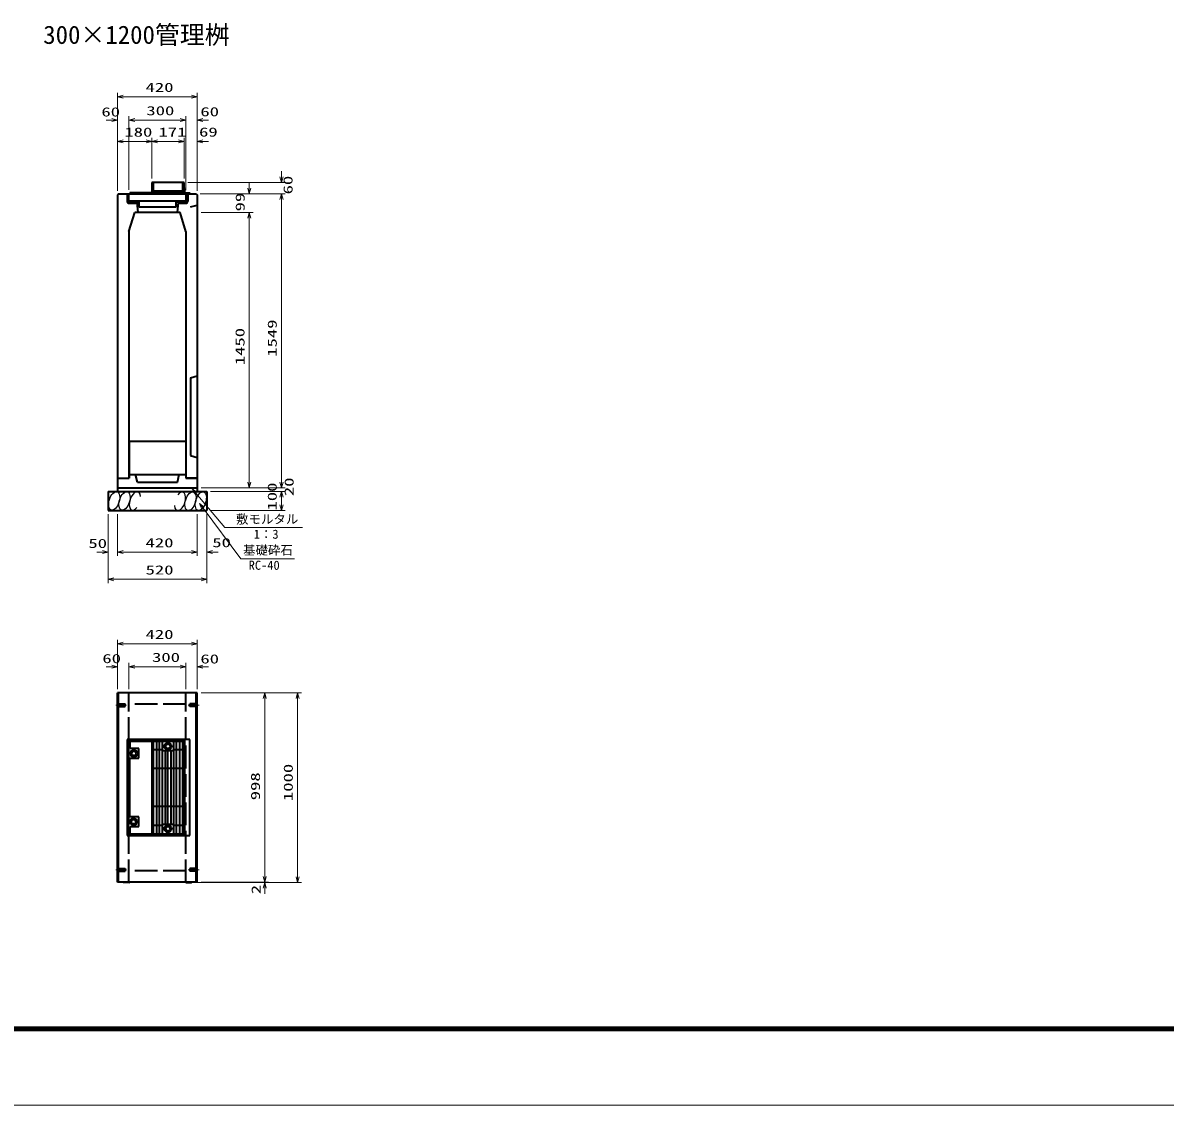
# Model space of a CAD drawing. Units: millimetres on the paper. Extents: x 0 to 842, y 1 to 595.
# Drawn here: x 257.5 to 558.6, y 0.5 to 285.7 of the extents above; entities that cross this region are included whole.
import ezdxf
from ezdxf.enums import TextEntityAlignment as Align

# ---------------------------------------------------------------- set-up
doc = ezdxf.new("R2010")
doc.units = ezdxf.units.MM
doc.linetypes.add('CHAIN', pattern=[18.5, 12, -1.5, 3.5, -1.5])
doc.linetypes.add('DASHED', pattern=[7.5, 6, -1.5])
doc.layers.add('D-TTL-LINE（区切線）', color=1, linetype='Continuous', lineweight=35)
doc.layers.add('D-TTL（外枠）', color=2, linetype='Continuous', lineweight=140)
doc.styles.add('ＭＳ ゴシック', font='')
doc.styles.get('ＭＳ ゴシック').set_extended_font_data('MS Gothic')

# ---------------------------------------------------------------- blocks, each defined once
blk = doc.blocks.new('_Open30@@SfigorgFlag@@4')
at = {"color": 7, "linetype": 'Continuous', "lineweight": 13}
for p, q in [((-1, 0.2679), (0, 0)), ((0, 0), (-1, -0.2679)), ((0, 0), (-1, 0))]:
    blk.add_line(p, q, dxfattribs=at)

msp = doc.modelspace()

# ---------------------------------------------------------------- linework, layer by layer
at = {"layer": 'D-TTL-LINE（区切線）', "color": 7, "lineweight": 13}
for p, q in [((282.495, 259.579), (282.495, 267.27)), ((283.995, 266.27), (301.995, 266.27)), ((303.495, 259.579), (303.495, 267.27)), ((280.995, 260.123), (279.495, 260.123)), ((282.495, 249.116), (282.495, 261.123)), ((285.495, 249.361), (285.495, 261.123)), ((285.495, 241.695), (285.495, 261.123)), ((286.995, 260.123), (288.495, 260.123)), ((286.995, 260.123), (298.995, 260.123)), ((298.995, 260.123), (297.495, 260.123)), ((300.495, 241.67), (300.495, 261.123)), ((300.495, 249.361), (300.495, 261.123)), ((303.495, 249.116), (303.495, 261.123)), ((304.995, 260.123), (306.495, 260.123)), ((282.495, 241.424), (282.495, 255.47)), ((283.995, 254.47), (289.995, 254.47)), ((291.495, 244.67), (291.495, 255.47)), ((291.495, 244.67), (291.495, 255.47)), ((292.995, 254.47), (298.545, 254.47)), ((298.545, 254.47), (297.045, 254.47)), ((300.045, 244.67), (300.045, 255.47)), ((300.045, 244.67), (300.045, 255.47)), ((303.495, 241.425), (303.495, 255.47)), ((304.995, 254.47), (306.495, 254.47)), ((325.698, 245.17), (325.698, 246.67)), ((301.045, 243.67), (326.698, 243.67)), ((317.2, 242.17), (317.2, 243.67)), ((304.245, 240.67), (318.2, 240.67)), ((305.245, 240.67), (326.698, 240.67)), ((305.245, 240.67), (326.698, 240.67)), ((325.698, 164.72), (325.698, 239.17)), ((325.698, 239.17), (325.698, 237.67)), ((304.495, 235.72), (318.2, 235.72)), ((304.495, 235.72), (318.2, 235.72)), ((317.2, 164.72), (317.2, 234.22)), ((317.2, 234.22), (317.2, 232.72)), ((325.698, 164.72), (325.698, 166.22)), ((304.495, 163.22), (326.698, 163.22)), ((304.495, 163.22), (318.2, 163.22)), ((304.495, 163.22), (326.698, 163.22)), ((310.78, 152.706), (303.131, 161.745)), ((306.995, 162.22), (326.698, 162.22)), ((306.995, 162.22), (326.698, 162.22)), ((325.698, 158.72), (325.698, 160.72)), ((325.698, 160.72), (325.698, 159.22)), ((315.013, 144.523), (305.009, 157.849)), ((306.995, 157.22), (326.698, 157.22)), ((279.995, 156.22), (279.995, 145.253)), ((279.995, 155.22), (279.995, 138.096)), ((282.495, 156.22), (282.495, 145.253)), ((282.495, 156.22), (282.495, 145.253)), ((303.495, 156.22), (303.495, 145.253)), ((303.495, 155.22), (303.495, 145.253)), ((305.995, 156.22), (305.995, 145.253)), ((305.995, 155.22), (305.995, 138.096)), ((331.222, 152.706), (310.78, 152.706)), ((278.495, 146.253), (276.995, 146.253)), ((283.995, 146.253), (301.995, 146.253)), ((283.995, 146.253), (285.495, 146.253)), ((301.995, 146.253), (300.495, 146.253)), ((307.495, 146.253), (308.995, 146.253)), ((329.117, 144.523), (315.013, 144.523)), ((281.495, 139.096), (304.495, 139.096)), ((282.495, 117.057), (282.495, 123.107)), ((283.995, 122.107), (301.995, 122.107)), ((303.495, 117.087), (303.495, 123.107)), ((280.995, 116.057), (279.495, 116.057)), ((282.495, 110.16), (282.495, 117.057)), ((285.495, 110.16), (285.495, 117.057)), ((285.495, 110.212), (285.495, 117.057)), ((286.995, 116.057), (298.995, 116.057)), ((286.995, 116.057), (288.495, 116.057)), ((298.995, 116.057), (297.495, 116.057)), ((300.495, 110.16), (300.495, 117.057)), ((300.495, 110.16), (300.495, 117.057)), ((303.495, 110.13), (303.495, 117.057)), ((304.995, 116.057), (306.495, 116.057)), ((304.495, 109.19), (322.284, 109.19)), ((322.284, 109.19), (330.924, 109.19)), ((321.284, 60.79), (321.284, 107.69)), ((329.924, 60.69), (329.924, 107.69)), ((321.284, 60.79), (321.284, 62.29)), ((303.245, 59.19), (322.284, 59.19)), ((304.495, 59.29), (322.284, 59.29)), ((304.495, 59.29), (322.284, 59.29)), ((319.847, 59.19), (330.924, 59.19)), ((321.284, 57.69), (321.284, 56.19))]:
    msp.add_line(p, q, dxfattribs=at)
at = {"layer": 'D-TTL-LINE（区切線）'}
for p, q in [((291.495, 240.92), (285.72, 240.92)), ((285.72, 240.92), (285.72, 240.695)), ((300.045, 243.67), (291.495, 243.67)), ((291.495, 243.67), (291.495, 240.695)), ((291.795, 243.67), (291.795, 240.695)), ((291.795, 240.995), (299.745, 240.995)), ((299.645, 243.645), (291.895, 243.645)), ((291.895, 243.645), (291.895, 241.445)), ((291.895, 241.445), (299.645, 241.445)), ((292.045, 240.995), (292.045, 241.445)), ((299.495, 240.995), (299.495, 241.445)), ((299.645, 241.445), (299.645, 243.645)), ((299.745, 243.67), (299.745, 240.695)), ((300.045, 240.695), (300.045, 243.67)), ((300.095, 242.195), (300.045, 242.195)), ((300.195, 241.045), (300.195, 242.095)), ((282.745, 240.67), (282.495, 240.425)), ((282.495, 240.424), (282.495, 162.22)), ((282.745, 240.67), (303.245, 240.67)), ((284.995, 240.67), (284.995, 238.72)), ((285.295, 238.77), (285.295, 240.67)), ((285.495, 240.695), (301.545, 240.695)), ((285.495, 238.695), (285.495, 240.695)), ((300.495, 238.695), (285.495, 238.695)), ((285.545, 238.17), (287.495, 238.17)), ((287.92, 238.47), (285.595, 238.47)), ((287.495, 238.17), (287.495, 238.47)), ((287.545, 238.47), (287.795, 235.72)), ((287.92, 238.47), (287.92, 238.695)), ((288.17, 237.195), (288.17, 238.695)), ((297.82, 238.695), (297.82, 237.195)), ((298.07, 238.47), (298.07, 238.695)), ((300.398, 238.47), (298.07, 238.47)), ((298.445, 238.47), (298.195, 235.72)), ((298.495, 238.47), (298.495, 238.17)), ((298.495, 238.17), (300.445, 238.17)), ((300.27, 238.695), (300.27, 238.47)), ((301.445, 240.845), (300.395, 240.845)), ((300.495, 240.695), (300.495, 238.695)), ((300.695, 238.77), (300.695, 240.67)), ((300.995, 240.67), (300.995, 238.72)), ((301.545, 240.695), (301.545, 240.745)), ((303.245, 240.67), (303.495, 240.425)), ((303.495, 240.425), (303.495, 162.22)), ((285.495, 230.72), (286.995, 235.72)), ((298.995, 235.72), (286.995, 235.72)), ((297.82, 237.195), (288.17, 237.195)), ((300.495, 230.72), (298.995, 235.72)), ((301.745, 237.22), (303.495, 237.72)), ((285.495, 230.72), (285.495, 165.72)), ((300.495, 230.72), (300.495, 165.72)), ((301.745, 192.22), (303.495, 192.72)), ((301.745, 192.22), (301.745, 171.72)), ((285.545, 175.47), (285.545, 165.72)), ((285.545, 175.47), (300.445, 175.47)), ((300.445, 175.47), (300.445, 165.72)), ((301.745, 171.72), (303.495, 171.22)), ((282.495, 165.72), (285.545, 165.72)), ((282.495, 165.72), (285.495, 165.72)), ((285.545, 166.72), (300.445, 166.72)), ((287.745, 164.72), (287.245, 166.72)), ((298.245, 164.72), (298.745, 166.72)), ((300.445, 165.72), (303.495, 165.72)), ((303.495, 165.72), (300.495, 165.72)), ((282.495, 163.22), (303.495, 163.22)), ((287.745, 164.72), (298.245, 164.72)), ((279.995, 162.22), (305.995, 162.22)), ((279.995, 162.22), (279.995, 157.22)), ((305.995, 162.22), (305.995, 157.22)), ((279.995, 157.22), (305.995, 157.22)), ((282.495, 59.26), (282.495, 109.16)), ((303.495, 109.16), (282.495, 109.16)), ((282.745, 59.26), (282.745, 109.16)), ((303.245, 59.26), (303.245, 109.16)), ((303.495, 59.26), (303.495, 109.16)), ((282.495, 106.26), (284.495, 106.26)), ((282.495, 105.56), (284.495, 105.56)), ((284.495, 105.56), (284.495, 106.26)), ((303.495, 106.26), (301.495, 106.26)), ((301.495, 105.56), (301.495, 106.26)), ((303.495, 105.56), (301.495, 105.56)), ((284.995, 96.885), (284.995, 71.535)), ((300.995, 96.885), (284.995, 96.885)), ((285.295, 96.585), (285.295, 71.835)), ((291.495, 96.585), (285.295, 96.585)), ((285.775, 94.46), (285.775, 96.385)), ((291.495, 96.385), (285.775, 96.385)), ((291.495, 96.885), (291.495, 71.535)), ((301.545, 96.885), (291.495, 96.885)), ((291.795, 96.885), (291.795, 71.535)), ((299.745, 96.585), (291.795, 96.585)), ((291.895, 96.385), (291.895, 72.035)), ((299.645, 96.385), (291.895, 96.385)), ((292.77, 96.385), (292.77, 72.035)), ((293.52, 72.035), (293.52, 96.385)), ((294.27, 96.385), (294.27, 72.035)), ((297.27, 96.385), (297.27, 72.035)), ((298.02, 72.035), (298.02, 96.385)), ((298.77, 96.385), (298.77, 72.035)), ((299.645, 72.035), (299.645, 96.385)), ((299.745, 71.835), (299.745, 96.885)), ((300.045, 96.885), (300.045, 71.535)), ((300.195, 71.535), (300.195, 96.885)), ((301.545, 71.535), (301.545, 96.885)), ((288.125, 94.46), (285.775, 94.46)), ((286.418, 93.81), (286.072, 93.21)), ((287.111, 93.81), (286.418, 93.81)), ((287.458, 93.21), (287.111, 93.81)), ((288.125, 91.96), (288.125, 94.46)), ((291.895, 94.21), (294.27, 94.21)), ((294.27, 93.96), (297.27, 93.96)), ((295.02, 93.96), (295.02, 74.46)), ((295.077, 95.06), (295.423, 95.66)), ((295.423, 94.46), (295.077, 95.06)), ((295.423, 95.66), (296.116, 95.66)), ((296.116, 94.46), (295.423, 94.46)), ((295.77, 74.46), (295.77, 93.96)), ((296.116, 95.66), (296.463, 95.06)), ((296.463, 95.06), (296.116, 94.46)), ((296.52, 93.96), (296.52, 74.46)), ((297.27, 94.21), (299.645, 94.21)), ((285.72, 76.46), (285.72, 91.96)), ((285.72, 91.96), (288.125, 91.96)), ((286.072, 93.21), (286.418, 92.61)), ((286.418, 92.61), (287.111, 92.61)), ((287.111, 92.61), (287.458, 93.21)), ((299.645, 89.21), (291.895, 89.21)), ((299.645, 79.21), (291.895, 79.21)), ((288.125, 76.46), (285.72, 76.46)), ((286.363, 75.81), (286.017, 75.21)), ((287.056, 75.81), (286.363, 75.81)), ((287.403, 75.21), (287.056, 75.81)), ((288.125, 73.96), (288.125, 76.46)), ((285.775, 72.035), (285.775, 73.96)), ((285.775, 73.96), (288.125, 73.96)), ((286.017, 75.21), (286.363, 74.61)), ((286.363, 74.61), (287.056, 74.61)), ((287.056, 74.61), (287.403, 75.21)), ((294.27, 74.21), (291.895, 74.21)), ((297.27, 74.46), (294.27, 74.46)), ((295.423, 73.96), (295.077, 73.36)), ((295.077, 73.36), (295.423, 72.76)), ((296.116, 73.96), (295.423, 73.96)), ((295.423, 72.76), (296.116, 72.76)), ((296.463, 73.36), (296.116, 73.96)), ((296.116, 72.76), (296.463, 73.36)), ((299.645, 74.21), (297.27, 74.21)), ((284.995, 71.535), (300.995, 71.535)), ((285.295, 71.835), (291.495, 71.835)), ((285.775, 72.035), (291.495, 72.035)), ((291.495, 71.535), (301.545, 71.535)), ((299.745, 71.835), (291.795, 71.835)), ((291.895, 72.035), (299.645, 72.035)), ((282.495, 62.86), (284.495, 62.86)), ((282.495, 62.16), (284.495, 62.16)), ((284.495, 62.86), (284.495, 62.16)), ((303.495, 62.86), (301.495, 62.86)), ((301.495, 62.86), (301.495, 62.16)), ((303.495, 62.16), (301.495, 62.16)), ((303.495, 59.26), (282.495, 59.26)), ((283.995, 59.16), (283.895, 59.26)), ((285.495, 59.16), (283.995, 59.16)), ((285.495, 59.16), (285.595, 59.26)), ((300.495, 59.16), (300.395, 59.26)), ((300.495, 59.16), (301.995, 59.16)), ((301.995, 59.16), (302.095, 59.26))]:
    msp.add_line(p, q, dxfattribs=at)
at = {"layer": 'D-TTL-LINE（区切線）', "linetype": 'DASHED'}
for p, q in [((285.495, 59.26), (285.495, 109.16)), ((300.495, 59.26), (300.495, 109.16)), ((300.495, 106.16), (285.595, 106.16)), ((300.495, 62.26), (285.595, 62.26))]:
    msp.add_line(p, q, dxfattribs=at)
at = {"layer": 'D-TTL-LINE（区切線）', "color": 2, "linetype": 'CHAIN', "lineweight": 18}
for p, q in [((282.033, 105.91), (284.883, 105.91)), ((303.957, 105.91), (301.108, 105.91)), ((282.033, 62.51), (284.883, 62.51)), ((303.957, 62.51), (301.108, 62.51))]:
    msp.add_line(p, q, dxfattribs=at)
at = {"layer": 'D-TTL-LINE（区切線）', "color": 7, "lineweight": 18}
msp.add_line((0.5, 0.51), (841.5, 0.51), dxfattribs=at)
at = {"layer": 'D-TTL-LINE（区切線）'}
for centre, radius in [((286.765, 93.21), 0.95), ((286.765, 93.21), 0.6), ((295.77, 95.06), 0.95), ((295.77, 95.06), 0.6), ((286.71, 75.21), 0.95), ((286.71, 75.21), 0.6), ((295.77, 73.36), 0.95), ((295.77, 73.36), 0.6)]:
    msp.add_circle(centre, radius, dxfattribs=at)
for centre, radius, start, end in [((300.095, 242.095), 0.1, 0, 90), ((300.395, 241.045), 0.2, 180, 270), ((285.545, 238.72), 0.55, 180, 270), ((285.595, 238.77), 0.3, 180, 270), ((300.395, 238.77), 0.3, 270.63559, 359.99998), ((300.445, 238.72), 0.55, 269.99995, 359.99995), ((301.445, 240.745), 0.1, 0, 90)]:
    msp.add_arc(centre, radius, start, end, dxfattribs=at)
at = {"layer": 'D-TTL-LINE（区切線）', "color": 7, "lineweight": 25}
for centre, major_axis in [((281.59, 159.743), (0.79, 2.421)), ((284.311, 159.743), (0.79, 2.421)), ((301.699, 159.663), (-0.771, -2.427)), ((304.421, 159.684), (-0.771, -2.427))]:
    msp.add_ellipse(centre, major_axis=major_axis, ratio=0.5139, dxfattribs=at)
for centre, major_axis in [((287.052, 159.743), (0.79, 2.421)), ((298.959, 159.641), (-0.771, -2.427))]:
    msp.add_ellipse(centre, major_axis=major_axis, ratio=0.5139, start_param=5.3575563, end_param=10.3750652, dxfattribs=at)
at = {"layer": 'D-TTL（外枠）'}
msp.add_line((20.6, 20.61), (821.4, 20.61), dxfattribs=at)

# ---------------------------------------------------------------- block references
at = {"layer": 'D-TTL-LINE（区切線）', "xscale": 1.5, "yscale": 1.5}
for p, rotation in [((282.495, 266.27), 180), ((285.495, 260.123), 180), ((285.495, 260.123), 180), ((303.495, 260.123), 180), ((282.495, 254.47), 180), ((291.495, 254.47), 180), ((303.495, 254.47), 180), ((325.698, 243.67), 270), ((317.2, 240.67), 270), ((325.698, 240.67), 90), ((325.698, 240.67), 90), ((317.2, 235.72), 90), ((317.2, 235.72), 90), ((302.163, 162.89), 130.23516), ((317.2, 163.22), 270), ((325.698, 163.22), 270), ((325.698, 163.22), 270), ((325.698, 162.22), 90), ((325.698, 162.22), 90), ((304.109, 159.049), 126.89552), ((325.698, 157.22), 270), ((282.495, 146.253), 180), ((282.495, 146.253), 180), ((305.995, 146.253), 180), ((279.995, 139.096), 180), ((282.495, 122.107), 180), ((285.495, 116.057), 180), ((285.495, 116.057), 180), ((303.495, 116.057), 180), ((321.284, 109.19), 90), ((329.924, 109.19), 90), ((321.284, 59.29), 270), ((321.284, 59.29), 270), ((329.924, 59.19), 270), ((321.284, 59.19), 90)]:
    msp.add_blockref('_Open30@@SfigorgFlag@@4', p, dxfattribs=dict(at, rotation=rotation))
for p in [(303.495, 266.27), (282.495, 260.123), (300.495, 260.123), (300.495, 260.123), (291.495, 254.47), (300.045, 254.47), (300.045, 254.47), (279.995, 146.253), (303.495, 146.253), (303.495, 146.253), (305.995, 139.096), (303.495, 122.107), (282.495, 116.057), (300.495, 116.057), (300.495, 116.057)]:
    msp.add_blockref('_Open30@@SfigorgFlag@@4', p, dxfattribs=at)

# ---------------------------------------------------------------- texts
at = {"layer": 'D-TTL-LINE（区切線）', "color": 7, "style": 'ＭＳ ゴシック'}
for s, height, p in [('300×1200管理桝', 4.809, (262.892, 278.743)), ('敷モルタル', 2.405, (313.722, 153.027)), ('1：3', 2.405, (318.368, 149.055)), ('基礎砕石', 2.405, (315.549, 144.857)), ('RC-40', 2.405, (317.036, 140.872))]:
    msp.add_text(s, height=height, dxfattribs=at).set_placement(p, align=Align.BOTTOM_LEFT)
at = {"layer": 'D-TTL-LINE（区切線）', "color": 7, "style": 'ＭＳ ゴシック', "width": 1.5}
for s, p in [('420', (289.87, 266.807)), ('60', (278.231, 260.337)), ('300', (290.078, 260.66)), ('60', (304.315, 260.384)), ('180', (284.287, 255.007)), ('171', (293.27, 255.007)), ('69', (303.969, 255.027)), ('50', (274.797, 146.62)), ('420', (289.87, 146.79)), ('50', (307.447, 146.828)), ('520', (289.87, 139.633)), ('420', (289.87, 122.644)), ('60', (278.481, 116.275)), ('300', (291.578, 116.594)), ('60', (304.315, 116.18))]:
    msp.add_text(s, height=2.405, dxfattribs=at).set_placement(p, align=Align.BOTTOM_LEFT)
for s, p in [('60', (329.328, 240.527)), ('99', (316.709, 236.042)), ('1450', (316.662, 195.512)), ('1549', (325.16, 197.732)), ('20', (329.612, 161.002)), ('100', (325.16, 157.22)), ('998', (320.746, 80.865)), ('1000', (329.386, 80.648)), ('2', (320.922, 56.102))]:
    msp.add_text(s, height=2.405, rotation=90, dxfattribs=at).set_placement(p, align=Align.BOTTOM_LEFT)

doc.saveas('drawing.dxf')
